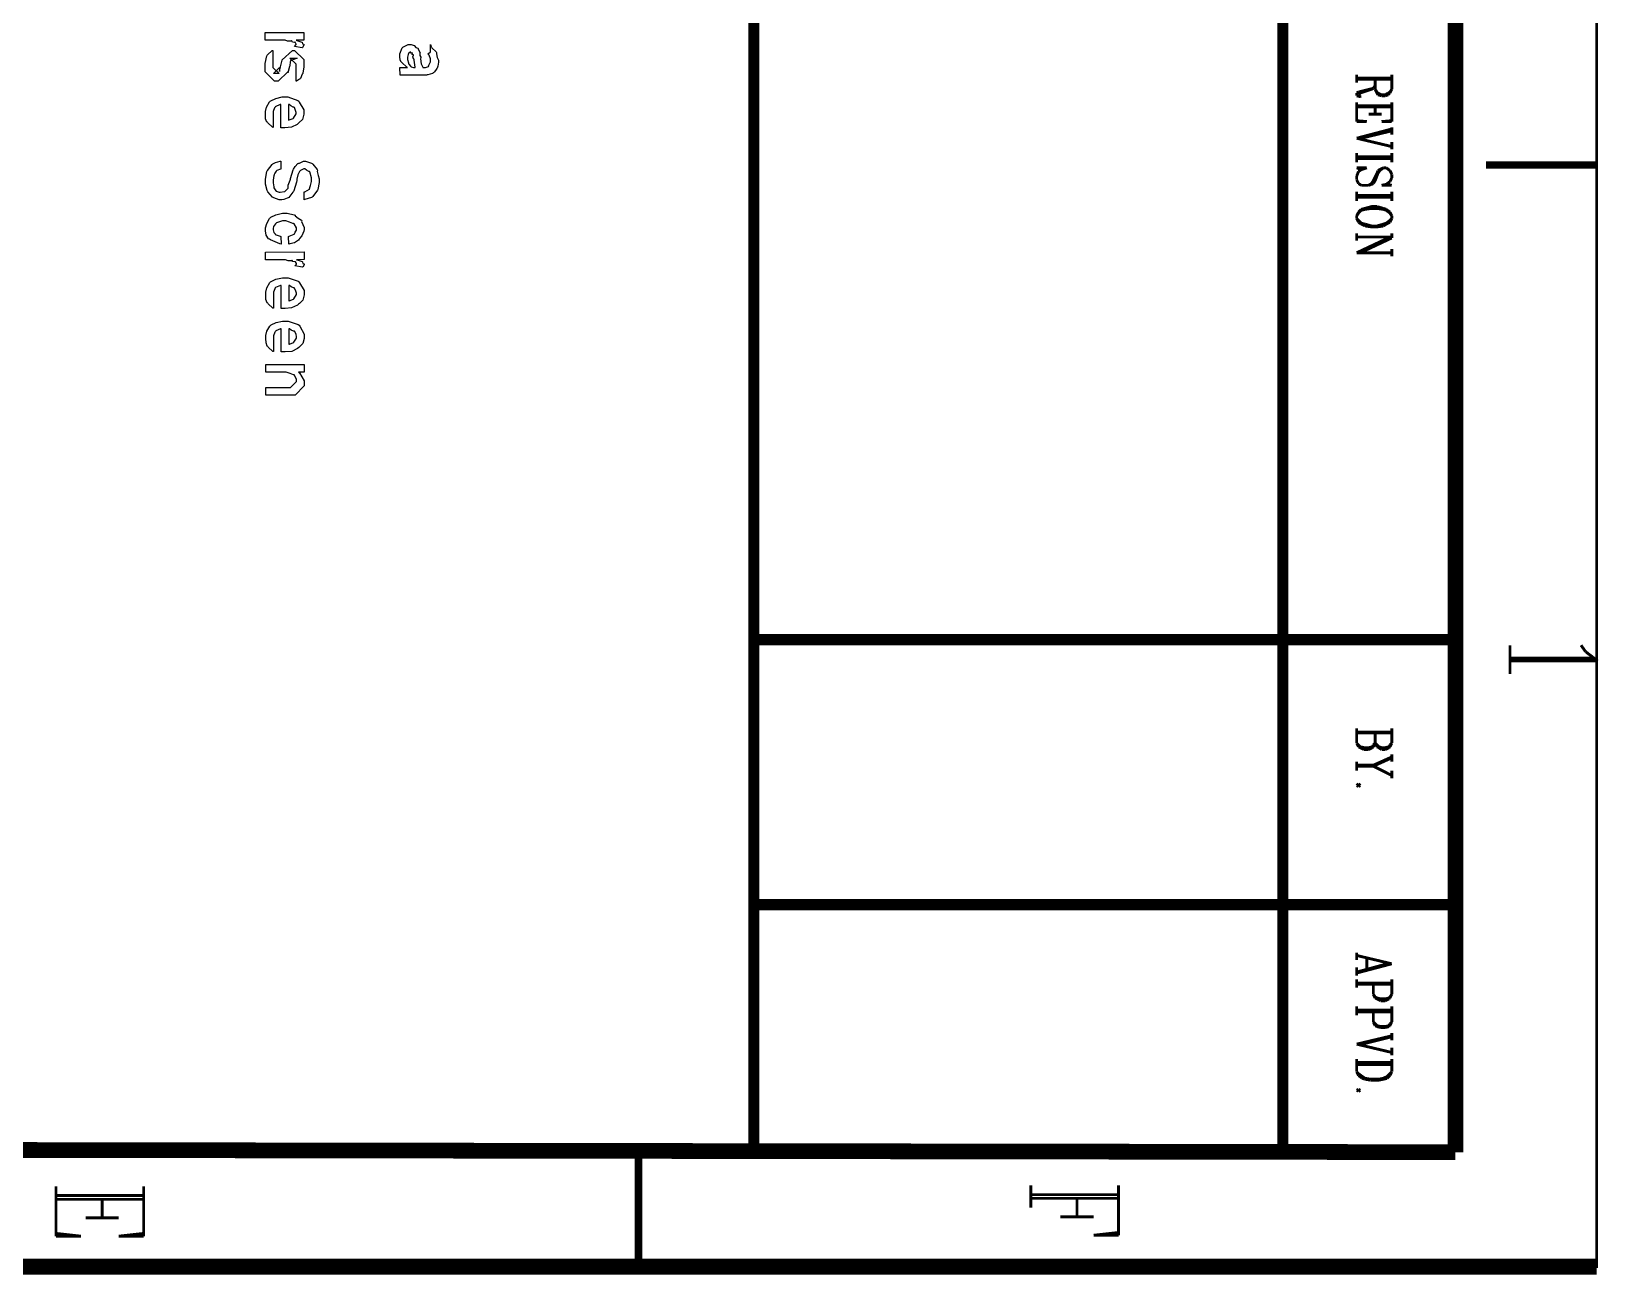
# Model space of a CAD drawing. Extents: x 0.1 to 11.6, y 0.3 to 16.2.
# Drawn here: x 8.744 to 11.584, y 0.296 to 2.539 of the extents above; entities that cross this region are included whole.
import ezdxf

# ---------------------------------------------------------------- set-up
doc = ezdxf.new("R2010")
doc.units = 0
doc.layers.get('0').update_dxf_attribs({"linetype": 'CONTINUOUS'})

msp = doc.modelspace()

# ---------------------------------------------------------------- linework, layer by layer
at = {"color": 0, "const_width": 0.005208}
msp.add_lwpolyline([(0.155003, 16.22), (11.57, 16.22), (11.57, 0.310004), (0.155003, 0.310004), (0.155003, 16.22)], close=True, dxfattribs=at)
at = {"color": 0}
for points, const_width in [([(11.315, 16.02), (11.315, 0.516656)], 0.028333), ([(10.0483, 0.518338), (10.0483, 4.17503)], 0.02), ([(11.0033, 0.516656), (11.0033, 4.17503)], 0.02), ([(11.1367, 2.46164), (11.1367, 2.44667)], 0.005208), ([(11.2, 2.45503), (11.1367, 2.45503)], 0.005208), ([(11.2, 2.45335), (11.1367, 2.45335)], 0.005208), ([(11.17, 2.44168), (11.1667, 2.43668)], 0.005208), ([(11.17, 2.435), (11.17, 2.45335)], 0.005208), ([(11.2, 2.46164), (11.2, 2.435)], 0.005208), ([(11.14, 2.43001), (11.1367, 2.42833)], 0.005208), ([(11.1367, 2.42833), (11.1367, 2.42333)], 0.005208), ([(11.1367, 2.42333), (11.1433, 2.42165)], 0.005208), ([(11.1367, 2.41168), (11.1367, 2.37668)], 0.005208), ([(11.16, 2.435), (11.14, 2.43001)], 0.005208), ([(11.1433, 2.42833), (11.14, 2.42503)], 0.005208), ([(11.14, 2.42503), (11.14, 2.42333)], 0.005208), ([(11.14, 2.42333), (11.1433, 2.42165)], 0.005208), ([(11.1634, 2.435), (11.1433, 2.42833)], 0.005208), ([(11.1433, 2.42165), (11.145, 2.42165)], 0.005208), ([(11.1667, 2.43668), (11.16, 2.435)], 0.005208), ([(11.1667, 2.43668), (11.1634, 2.435)], 0.005208), ([(11.1733, 2.42833), (11.17, 2.435)], 0.005208), ([(11.1733, 2.43001), (11.17, 2.435)], 0.005208), ([(11.175, 2.42833), (11.1733, 2.43001)], 0.005208), ([(11.175, 2.42503), (11.1733, 2.42833)], 0.005208), ([(11.1816, 2.42503), (11.175, 2.42833)], 0.005208), ([(11.1816, 2.42333), (11.175, 2.42503)], 0.005208), ([(11.1883, 2.42503), (11.1816, 2.42503)], 0.005208), ([(11.1883, 2.42333), (11.1816, 2.42333)], 0.005208), ([(11.1934, 2.42833), (11.1883, 2.42503)], 0.005208), ([(11.1934, 2.42503), (11.1883, 2.42333)], 0.005208), ([(11.1967, 2.43001), (11.1934, 2.42833)], 0.005208), ([(11.1967, 2.42833), (11.1934, 2.42503)], 0.005208), ([(11.2, 2.435), (11.1967, 2.42833)], 0.005208), ([(11.2, 2.435), (11.1967, 2.43001)], 0.005208), ([(11.2, 2.41168), (11.2, 2.37668)], 0.005208), ([(11.2, 2.405), (11.1367, 2.405)], 0.005208), ([(11.2, 2.40332), (11.1367, 2.40332)], 0.005208), ([(11.1816, 2.38997), (11.1583, 2.38997)], 0.005208), ([(11.17, 2.40332), (11.17, 2.38997)], 0.005208), ([(11.155, 2.37668), (11.1367, 2.37831)], 0.005208), ([(11.1367, 2.37668), (11.155, 2.37668)], 0.005208), ([(11.2, 2.36333), (11.1367, 2.34668)], 0.005208), ([(11.2, 2.36003), (11.145, 2.34668)], 0.005208), ([(11.1816, 2.37668), (11.2, 2.37831)], 0.005208), ([(11.2, 2.37668), (11.1816, 2.37668)], 0.005208), ([(11.2, 2.36664), (11.2, 2.35335)], 0.005208), ([(11.2, 2.33165), (11.1367, 2.34668)], 0.005208), ([(11.2, 2.34), (11.2, 2.32667)], 0.005208), ([(11.1367, 2.31999), (11.1367, 2.30333)], 0.005208), ([(11.2, 2.31332), (11.1367, 2.31332)], 0.005208), ([(11.2, 2.31), (11.1367, 2.31)], 0.005208), ([(11.2, 2.31999), (11.2, 2.30333)], 0.005208), ([(11.37, 2.29833), (11.57, 2.29833)], 0.013333), ([(11.155, 2.29335), (11.1367, 2.29335)], 0.005208), ([(11.1367, 2.29335), (11.145, 2.28999)], 0.005208), ([(11.1367, 2.27832), (11.14, 2.28668)], 0.005208), ([(11.1367, 2.27165), (11.1367, 2.27832)], 0.005208), ([(11.14, 2.26497), (11.1367, 2.27165)], 0.005208), ([(11.14, 2.28668), (11.145, 2.28999)], 0.005208), ([(11.145, 2.28999), (11.155, 2.29335)], 0.005208), ([(11.1667, 2.27001), (11.1634, 2.26497)], 0.005208), ([(11.1733, 2.28331), (11.1667, 2.27001)], 0.005208), ([(11.17, 2.27001), (11.1667, 2.26497)], 0.005208), ([(11.175, 2.28331), (11.17, 2.27001)], 0.005208), ([(11.175, 2.28836), (11.1733, 2.28331)], 0.005208), ([(11.1783, 2.28999), (11.175, 2.28836)], 0.005208), ([(11.1783, 2.28836), (11.175, 2.28331)], 0.005208), ([(11.185, 2.29335), (11.1783, 2.28999)], 0.005208), ([(11.185, 2.29335), (11.1783, 2.28836)], 0.005208), ([(11.19, 2.29335), (11.185, 2.29335)], 0.005208), ([(11.1967, 2.28836), (11.19, 2.29335)], 0.005208), ([(11.2, 2.28168), (11.1967, 2.28836)], 0.005208), ([(11.1967, 2.26833), (11.2, 2.27501)], 0.005208), ([(11.2, 2.27501), (11.2, 2.28168)], 0.005208), ([(11.1367, 2.25), (11.1367, 2.23335)], 0.005208), ([(11.2, 2.24333), (11.1367, 2.24333)], 0.005208), ([(11.145, 2.26167), (11.14, 2.26497)], 0.005208), ([(11.1583, 2.26167), (11.145, 2.26167)], 0.005208), ([(11.1634, 2.26497), (11.1583, 2.26167)], 0.005208), ([(11.1634, 2.26335), (11.1583, 2.26167)], 0.005208), ([(11.1667, 2.26497), (11.1634, 2.26335)], 0.005208), ([(11.1816, 2.26167), (11.19, 2.26335)], 0.005208), ([(11.2, 2.26167), (11.1816, 2.26167)], 0.005208), ([(11.19, 2.26335), (11.1967, 2.26833)], 0.005208), ([(11.19, 2.26335), (11.2, 2.26167)], 0.005208), ([(11.2, 2.25), (11.2, 2.23335)], 0.005208), ([(11.2, 2.24001), (11.1367, 2.24001)], 0.005208), ([(11.14, 2.21332), (11.1367, 2.20665)], 0.005208), ([(11.145, 2.21832), (11.14, 2.21332)], 0.005208), ([(11.145, 2.21669), (11.14, 2.21164)], 0.005208), ([(11.1517, 2.22), (11.145, 2.21832)], 0.005208), ([(11.1517, 2.21832), (11.145, 2.21669)], 0.005208), ([(11.1634, 2.22331), (11.1517, 2.22)], 0.005208), ([(11.1634, 2.22), (11.1517, 2.21832)], 0.005208), ([(11.1733, 2.22331), (11.1634, 2.22331)], 0.005208), ([(11.1733, 2.22), (11.1634, 2.22)], 0.005208), ([(11.185, 2.22), (11.1733, 2.22331)], 0.005208), ([(11.185, 2.21832), (11.1733, 2.22)], 0.005208), ([(11.19, 2.21832), (11.185, 2.22)], 0.005208), ([(11.19, 2.21669), (11.185, 2.21832)], 0.005208), ([(11.1967, 2.21332), (11.19, 2.21832)], 0.005208), ([(11.1967, 2.21164), (11.19, 2.21669)], 0.005208), ([(11.2, 2.20665), (11.1967, 2.21332)], 0.005208), ([(11.14, 2.21164), (11.1367, 2.20665)], 0.005208), ([(11.1367, 2.20665), (11.1367, 2.20167)], 0.005208), ([(11.1367, 2.20167), (11.14, 2.19499)], 0.005208), ([(11.1367, 2.20167), (11.14, 2.19835)], 0.005208), ([(11.14, 2.19835), (11.145, 2.19331)], 0.005208), ([(11.14, 2.19499), (11.145, 2.19168)], 0.005208), ([(11.145, 2.19331), (11.1517, 2.19168)], 0.005208), ([(11.145, 2.19168), (11.1517, 2.18832)], 0.005208), ([(11.1517, 2.19168), (11.1634, 2.18832)], 0.005208), ([(11.1517, 2.18832), (11.1634, 2.18668)], 0.005208), ([(11.1634, 2.18832), (11.1733, 2.18832)], 0.005208), ([(11.1634, 2.18668), (11.1733, 2.18668)], 0.005208), ([(11.1733, 2.18832), (11.185, 2.19168)], 0.005208), ([(11.1733, 2.18668), (11.185, 2.18832)], 0.005208), ([(11.185, 2.19168), (11.19, 2.19331)], 0.005208), ([(11.185, 2.18832), (11.19, 2.19168)], 0.005208), ([(11.19, 2.19331), (11.1967, 2.19835)], 0.005208), ([(11.19, 2.19168), (11.1967, 2.19499)], 0.005208), ([(11.2, 2.20665), (11.1967, 2.21164)], 0.005208), ([(11.1967, 2.19499), (11.2, 2.20167)], 0.005208), ([(11.1967, 2.19835), (11.2, 2.20167)], 0.005208), ([(11.2, 2.20167), (11.2, 2.20665)], 0.005208), ([(11.1367, 2.17503), (11.1367, 2.16168)], 0.005208), ([(11.2, 2.16835), (11.1367, 2.16835)], 0.005208), ([(11.1934, 2.16667), (11.1367, 2.13997)], 0.005208), ([(11.2, 2.16667), (11.1433, 2.13997)], 0.005208), ([(11.2, 2.17503), (11.2, 2.16667)], 0.005208), ([(11.2, 2.13997), (11.1367, 2.13997)], 0.005208), ([(11.2, 2.14665), (11.2, 2.13336)], 0.005208), ([(11.315, 1.44168), (10.0483, 1.44168)], 0.02), ([(11.4134, 1.43164), (11.4134, 1.37999)], 0.005208), ([(11.5417, 1.43164), (11.55, 1.41997)], 0.005208), ([(11.55, 1.41997), (11.5717, 1.40332)], 0.005208), ([(11.565, 1.40831), (11.4134, 1.40831)], 0.005208), ([(11.5717, 1.40332), (11.4134, 1.40332)], 0.005208), ([(11.1367, 1.25499), (11.1367, 1.28168)], 0.005208), ([(11.2, 1.28168), (11.2, 1.25499)], 0.005208), ([(11.2, 1.27501), (11.1367, 1.27501)], 0.005208), ([(11.2, 1.27333), (11.1367, 1.27333)], 0.005208), ([(11.14, 1.24832), (11.1367, 1.25499)], 0.005208), ([(11.14, 1.25168), (11.1367, 1.25499)], 0.005208), ([(11.1433, 1.24832), (11.14, 1.25168)], 0.005208), ([(11.1433, 1.24669), (11.14, 1.24832)], 0.005208), ([(11.15, 1.24669), (11.1433, 1.24832)], 0.005208), ([(11.165, 1.24832), (11.1583, 1.24669)], 0.005208), ([(11.1667, 1.25168), (11.165, 1.24832)], 0.005208), ([(11.1667, 1.24832), (11.165, 1.24669)], 0.005208), ([(11.17, 1.25499), (11.1667, 1.24832)], 0.005208), ([(11.17, 1.25499), (11.1667, 1.25168)], 0.005208), ([(11.17, 1.27333), (11.17, 1.25499)], 0.005208), ([(11.1733, 1.24832), (11.17, 1.25499)], 0.005208), ([(11.1733, 1.25168), (11.17, 1.25499)], 0.005208), ([(11.1767, 1.24832), (11.1733, 1.25168)], 0.005208), ([(11.1767, 1.24669), (11.1733, 1.24832)], 0.005208), ([(11.1816, 1.24669), (11.1767, 1.24832)], 0.005208), ([(11.195, 1.24832), (11.1883, 1.24669)], 0.005208), ([(11.1967, 1.25168), (11.195, 1.24832)], 0.005208), ([(11.1967, 1.24832), (11.195, 1.24669)], 0.005208), ([(11.2, 1.25499), (11.1967, 1.24832)], 0.005208), ([(11.2, 1.25499), (11.1967, 1.25168)], 0.005208), ([(11.1367, 1.22168), (11.1367, 1.20502)], 0.005208), ([(11.15, 1.24333), (11.1433, 1.24669)], 0.005208), ([(11.1583, 1.24669), (11.15, 1.24669)], 0.005208), ([(11.1583, 1.24333), (11.15, 1.24333)], 0.005208), ([(11.165, 1.24669), (11.1583, 1.24333)], 0.005208), ([(11.2, 1.22998), (11.1667, 1.21501)], 0.005208), ([(11.2, 1.22835), (11.1667, 1.21332)], 0.005208), ([(11.1816, 1.24333), (11.1767, 1.24669)], 0.005208), ([(11.1883, 1.24669), (11.1816, 1.24669)], 0.005208), ([(11.1883, 1.24333), (11.1816, 1.24333)], 0.005208), ([(11.195, 1.24669), (11.1883, 1.24333)], 0.005208), ([(11.2, 1.23497), (11.2, 1.22168)], 0.005208), ([(11.1667, 1.21501), (11.1367, 1.21501)], 0.005208), ([(11.1667, 1.21332), (11.1367, 1.21332)], 0.005208), ([(11.2, 1.19667), (11.1667, 1.21332)], 0.005208), ([(11.2, 1.20502), (11.2, 1.19168)], 0.005208), ([(11.14, 1.18164), (11.1367, 1.17833)], 0.005208), ([(11.1367, 1.17833), (11.14, 1.17665)], 0.005208), ([(11.1433, 1.17833), (11.14, 1.18164)], 0.005208), ([(11.14, 1.17665), (11.1433, 1.17833)], 0.005208), ([(11.315, 0.963325), (10.0483, 0.963325)], 0.02), ([(11.1367, 0.876682), (11.1367, 0.863336)], 0.005208), ([(11.2, 0.856662), (11.1367, 0.87169)], 0.005208), ([(11.2, 0.856662), (11.1367, 0.840007)], 0.005208), ([(11.1917, 0.856662), (11.1367, 0.841689)], 0.005208), ([(11.1367, 0.849989), (11.1367, 0.835015)], 0.005208), ([(11.155, 0.866644), (11.155, 0.846679)], 0.005208), ([(11.1367, 0.828342), (11.1367, 0.813314)], 0.005208), ([(11.2, 0.821669), (11.1367, 0.821669)], 0.005208), ([(11.2, 0.828342), (11.2, 0.80165)], 0.005208), ([(11.2, 0.819988), (11.1367, 0.819988)], 0.005208), ([(11.1667, 0.80165), (11.1667, 0.819988)], 0.005208), ([(11.17, 0.794976), (11.1667, 0.80165)], 0.005208), ([(11.17, 0.796658), (11.1667, 0.80165)], 0.005208), ([(11.1733, 0.794976), (11.17, 0.796658)], 0.005208), ([(11.1733, 0.793349), (11.17, 0.794976)], 0.005208), ([(11.18, 0.793349), (11.1733, 0.794976)], 0.005208), ([(11.18, 0.789985), (11.1733, 0.793349)], 0.005208), ([(11.1883, 0.793349), (11.18, 0.793349)], 0.005208), ([(11.195, 0.794976), (11.1883, 0.793349)], 0.005208), ([(11.195, 0.793349), (11.1883, 0.789985)], 0.005208), ([(11.1967, 0.796658), (11.195, 0.794976)], 0.005208), ([(11.1967, 0.794976), (11.195, 0.793349)], 0.005208), ([(11.2, 0.80165), (11.1967, 0.794976)], 0.005208), ([(11.2, 0.80165), (11.1967, 0.796658)], 0.005208), ([(11.1367, 0.780003), (11.1367, 0.763346)], 0.005208), ([(11.2, 0.773329), (11.1367, 0.773329)], 0.005208), ([(11.2, 0.770019), (11.1367, 0.770019)], 0.005208), ([(11.1667, 0.751682), (11.1667, 0.770019)], 0.005208), ([(11.1883, 0.789985), (11.18, 0.789985)], 0.005208), ([(11.2, 0.780003), (11.2, 0.751682)], 0.005208), ([(11.17, 0.745008), (11.1667, 0.751682)], 0.005208), ([(11.17, 0.748318), (11.1667, 0.751682)], 0.005208), ([(11.1733, 0.745008), (11.17, 0.748318)], 0.005208), ([(11.1733, 0.743326), (11.17, 0.745008)], 0.005208), ([(11.18, 0.743326), (11.1733, 0.745008)], 0.005208), ([(11.18, 0.741644), (11.1733, 0.743326)], 0.005208), ([(11.1883, 0.743326), (11.18, 0.743326)], 0.005208), ([(11.1883, 0.741644), (11.18, 0.741644)], 0.005208), ([(11.195, 0.745008), (11.1883, 0.743326)], 0.005208), ([(11.195, 0.743326), (11.1883, 0.741644)], 0.005208), ([(11.1967, 0.748318), (11.195, 0.745008)], 0.005208), ([(11.1967, 0.745008), (11.195, 0.743326)], 0.005208), ([(11.2, 0.751682), (11.1967, 0.745008)], 0.005208), ([(11.2, 0.751682), (11.1967, 0.748318)], 0.005208), ([(11.2, 0.726671), (11.1367, 0.711643)], 0.005208), ([(11.2, 0.696669), (11.1367, 0.711643)], 0.005208), ([(11.2, 0.724989), (11.1467, 0.711643)], 0.005208), ([(11.2, 0.731662), (11.2, 0.718317)], 0.005208), ([(11.1367, 0.661675), (11.1367, 0.685004)], 0.005208), ([(11.2, 0.705024), (11.2, 0.691678)], 0.005208), ([(11.2, 0.685004), (11.2, 0.661675)], 0.005208), ([(11.2, 0.678331), (11.1367, 0.678331)], 0.005208), ([(11.2, 0.675022), (11.1367, 0.675022)], 0.005208), ([(11.14, 0.655003), (11.1367, 0.661675)], 0.005208), ([(11.14, 0.658311), (11.1367, 0.661675)], 0.005208), ([(11.1467, 0.653321), (11.14, 0.658311)], 0.005208), ([(11.1467, 0.650011), (11.14, 0.655003)], 0.005208), ([(11.1517, 0.650011), (11.1467, 0.653321)], 0.005208), ([(11.1917, 0.653321), (11.185, 0.650011)], 0.005208), ([(11.1967, 0.658311), (11.1917, 0.653321)], 0.005208), ([(11.1967, 0.655003), (11.1917, 0.650011)], 0.005208), ([(11.2, 0.661675), (11.1967, 0.655003)], 0.005208), ([(11.2, 0.661675), (11.1967, 0.658311)], 0.005208), ([(11.14, 0.629992), (11.1367, 0.62831)], 0.005208), ([(11.1367, 0.62831), (11.14, 0.626682)], 0.005208), ([(11.1433, 0.62831), (11.14, 0.629992)], 0.005208), ([(11.14, 0.626682), (11.1433, 0.62831)], 0.005208), ([(11.1517, 0.648329), (11.1467, 0.650011)], 0.005208), ([(11.1617, 0.648329), (11.1517, 0.650011)], 0.005208), ([(11.1617, 0.646647), (11.1517, 0.648329)], 0.005208), ([(11.1767, 0.648329), (11.1617, 0.648329)], 0.005208), ([(11.1767, 0.646647), (11.1617, 0.646647)], 0.005208), ([(11.185, 0.650011), (11.1767, 0.648329)], 0.005208), ([(11.185, 0.648329), (11.1767, 0.646647)], 0.005208), ([(11.1917, 0.650011), (11.185, 0.648329)], 0.005208), ([(11.315, 0.516656), (0.398329, 0.533311)], 0.028333), ([(9.84, 0.509983), (9.84, 0.310004)], 0.013333), ([(8.78836, 0.455024), (8.78836, 0.365018)], 0.005208), ([(8.94667, 0.455024), (8.94667, 0.365018)], 0.005208), ([(10.5483, 0.456651), (10.5483, 0.416667)], 0.005208), ([(10.7067, 0.456651), (10.7067, 0.366644)], 0.005208), ([(8.94667, 0.438314), (8.78836, 0.438314)], 0.005208), ([(8.94667, 0.43164), (8.78836, 0.43164)], 0.005208), ([(8.87169, 0.43164), (8.87169, 0.398329)], 0.005208), ([(10.7067, 0.439996), (10.5483, 0.439996)], 0.005208), ([(10.7067, 0.433322), (10.5483, 0.433322)], 0.005208), ([(10.6317, 0.433322), (10.6317, 0.400011)], 0.005208), ([(8.90169, 0.398329), (8.84169, 0.398329)], 0.005208), ([(10.6617, 0.400011), (10.6017, 0.400011)], 0.005208), ([(8.83333, 0.365018), (8.78836, 0.370008)], 0.005208), ([(8.90169, 0.365018), (8.94667, 0.370008)], 0.005208), ([(10.6617, 0.366644), (10.7067, 0.37169)], 0.005208), ([(10.7067, 0.366644), (10.6617, 0.366644)], 0.005208), ([(8.78836, 0.365018), (8.83333, 0.365018)], 0.005208), ([(8.94667, 0.365018), (8.90169, 0.365018)], 0.005208), ([(11.57, 0.310004), (0.155003, 0.310004)], 0.028333)]:
    msp.add_lwpolyline(points, dxfattribs=dict(at, const_width=const_width))
for points in [[(9.16618, 2.53743), (9.23563, 2.53765), (9.23563, 2.52376), (9.22174, 2.52354), (9.22314, 2.52322), (9.23238, 2.52018), (9.23281, 2.51986), (9.23253, 2.51932), (9.23351, 2.51682), (9.23563, 2.51633), (9.23563, 2.51617), (9.23563, 2.5146), (9.23324, 2.51042), (9.23281, 2.50987), (9.21912, 2.51247), (9.21912, 2.51247), (9.22174, 2.51557), (9.22174, 2.5166), (9.22174, 2.5166), (9.21989, 2.51986), (9.21957, 2.52007), (9.21869, 2.51969), (9.21544, 2.52018), (9.21403, 2.52235), (9.21349, 2.52246), (9.21213, 2.52165), (9.20654, 2.52171), (9.20199, 2.52354), (9.20047, 2.52354), (9.16618, 2.52354), (9.16618, 2.53743)], [(9.18012, 2.5051), (9.18012, 2.49121), (9.18012, 2.49013), (9.18012, 2.48768), (9.18012, 2.48687), (9.18012, 2.48426), (9.18012, 2.4784), (9.18012, 2.47646), (9.18012, 2.4745), (9.19119, 2.46343), (9.18707, 2.46343), (9.18099, 2.46343), (9.19206, 2.4745), (9.19206, 2.4669), (9.19358, 2.47581), (9.19683, 2.48774), (9.19683, 2.48839), (9.2155, 2.5051), (9.21897, 2.5051), (9.23568, 2.48861), (9.23568, 2.47862), (9.23568, 2.47487), (9.23421, 2.46474), (9.23394, 2.46365), (9.23264, 2.46257), (9.22988, 2.45443), (9.22939, 2.45389), (9.22825, 2.45301), (9.22254, 2.44976), (9.22179, 2.44954), (9.22179, 2.46343), (9.22179, 2.46446), (9.22179, 2.46679), (9.22179, 2.46756), (9.22179, 2.47), (9.22179, 2.47553), (9.22179, 2.47732), (9.22179, 2.48014), (9.21072, 2.49121), (9.21636, 2.49121), (9.22374, 2.49121), (9.21268, 2.48708), (9.21268, 2.48861), (9.21181, 2.48578), (9.21143, 2.48481), (9.21029, 2.47754), (9.21007, 2.47624), (9.20682, 2.46474), (9.20682, 2.46625), (9.18924, 2.44954), (9.18837, 2.44954), (9.18294, 2.44954), (9.16624, 2.46625), (9.16624, 2.47646), (9.16624, 2.48144), (9.16911, 2.49528), (9.16971, 2.49642), (9.16997, 2.49713), (9.17893, 2.50478), (9.18012, 2.5051)], [(9.42313, 2.47418), (9.42182, 2.47493), (9.41282, 2.48307), (9.41228, 2.48394), (9.41151, 2.484), (9.40961, 2.48817), (9.40924, 2.49349), (9.40924, 2.49522), (9.40924, 2.49908), (9.41336, 2.50976), (9.41422, 2.51064), (9.41465, 2.51079), (9.42426, 2.51585), (9.42746, 2.51585), (9.42958, 2.51585), (9.43528, 2.51421), (9.43593, 2.51389), (9.43571, 2.51318), (9.43776, 2.51014), (9.44163, 2.50922), (9.442, 2.50868), (9.44194, 2.5076), (9.44547, 2.502), (9.44569, 2.50131), (9.44521, 2.50011), (9.44526, 2.49588), (9.44704, 2.49317), (9.44721, 2.49219), (9.44661, 2.48985), (9.4476, 2.48113), (9.45051, 2.47515), (9.4509, 2.47418), (9.4515, 2.47418), (9.45281, 2.47418), (9.45329, 2.47418), (9.45535, 2.47418), (9.4611, 2.47635), (9.46153, 2.47678), (9.46115, 2.47721), (9.46479, 2.48486), (9.46479, 2.48742), (9.46479, 2.4899), (9.46224, 2.49685), (9.46175, 2.49739), (9.46126, 2.49735), (9.45958, 2.49892), (9.46376, 2.50174), (9.46479, 2.50196), (9.46479, 2.51585), (9.46474, 2.51585), (9.4655, 2.51156), (9.46631, 2.51107), (9.46718, 2.50976), (9.47487, 2.50239), (9.47542, 2.50131), (9.4751, 2.49924), (9.4765, 2.49262), (9.47868, 2.48774), (9.47868, 2.48611), (9.47868, 2.48383), (9.47803, 2.477), (9.47651, 2.47331), (9.47607, 2.47244), (9.47493, 2.47092), (9.47157, 2.46625), (9.46978, 2.46479), (9.46912, 2.46442), (9.46804, 2.46365), (9.45975, 2.4611), (9.45871, 2.46094), (9.4574, 2.46078), (9.45139, 2.46029), (9.44937, 2.46029), (9.43831, 2.46029), (9.43392, 2.46029), (9.42399, 2.46029), (9.42074, 2.46029), (9.41792, 2.46029), (9.41157, 2.46029), (9.40944, 2.46029), (9.40924, 2.47418), (9.41271, 2.47418), (9.42051, 2.47418), (9.42313, 2.47418)], [(9.43701, 2.47418), (9.43679, 2.47504), (9.43494, 2.48753), (9.43483, 2.48915), (9.43392, 2.48985), (9.43272, 2.49388), (9.43365, 2.49681), (9.43354, 2.49718), (9.43315, 2.49707), (9.43142, 2.49804), (9.43181, 2.50043), (9.43158, 2.50065), (9.43115, 2.50032), (9.42914, 2.50011), (9.42882, 2.50196), (9.42876, 2.50196), (9.42774, 2.50196), (9.42492, 2.49978), (9.42464, 2.49935), (9.42426, 2.49794), (9.42313, 2.49283), (9.42313, 2.4911), (9.42313, 2.48876), (9.42475, 2.48247), (9.42507, 2.48176), (9.42524, 2.48047), (9.42919, 2.47601), (9.42964, 2.47569), (9.42964, 2.47569), (9.43371, 2.47418), (9.43506, 2.47418), (9.43701, 2.47418)], [(9.18029, 2.37956), (9.1805, 2.3661), (9.17936, 2.36649), (9.17074, 2.37429), (9.17008, 2.37543), (9.16917, 2.37576), (9.16683, 2.38189), (9.1664, 2.38992), (9.16639, 2.39258), (9.1664, 2.39518), (9.16857, 2.40289), (9.17378, 2.41232), (9.17529, 2.41363), (9.17606, 2.41439), (9.185, 2.41857), (9.19656, 2.42122), (9.20047, 2.42122), (9.20697, 2.42122), (9.22499, 2.41493), (9.22651, 2.41363), (9.22765, 2.41183), (9.23585, 2.39789), (9.23585, 2.39322), (9.23583, 2.39008), (9.23329, 2.38064), (9.22749, 2.37478), (9.22586, 2.37349), (9.22385, 2.37153), (9.21328, 2.36664), (9.20156, 2.36567), (9.19765, 2.36567), (9.19683, 2.36567), (9.19499, 2.36567), (9.19439, 2.36567), (9.19418, 2.40733), (9.19303, 2.40728), (9.18435, 2.40349), (9.18376, 2.40278), (9.18289, 2.40132), (9.18029, 2.39481), (9.18028, 2.39258), (9.18028, 2.39063), (9.18028, 2.38624), (9.18029, 2.38476), (9.18029, 2.38346), (9.18029, 2.38053), (9.18029, 2.37956)], [(9.20806, 2.40733), (9.20806, 2.37956), (9.20904, 2.37967), (9.21664, 2.38238), (9.21718, 2.38282), (9.21718, 2.38319), (9.22194, 2.39074), (9.22196, 2.39324), (9.22196, 2.39324), (9.22097, 2.39692), (9.21869, 2.40235), (9.21804, 2.403), (9.21669, 2.40289), (9.2124, 2.40489), (9.2091, 2.40728), (9.20806, 2.40733)], [(9.19433, 2.30501), (9.19433, 2.29112), (9.19358, 2.29101), (9.18722, 2.28851), (9.18674, 2.28808), (9.18588, 2.287), (9.18338, 2.28353), (9.1824, 2.28108), (9.18218, 2.28028), (9.18175, 2.27918), (9.18044, 2.27121), (9.18044, 2.26856), (9.18044, 2.266), (9.18153, 2.25911), (9.18175, 2.25836), (9.18186, 2.25689), (9.18522, 2.252), (9.18565, 2.25163), (9.1856, 2.25125), (9.19114, 2.24946), (9.19303, 2.24946), (9.19303, 2.24946), (9.20107, 2.25037), (9.20171, 2.25054), (9.20171, 2.25065), (9.20725, 2.25635), (9.20757, 2.25726), (9.20757, 2.25726), (9.20757, 2.26199), (9.21121, 2.27089), (9.21169, 2.27289), (9.21186, 2.27414), (9.21685, 2.28976), (9.21733, 2.29069), (9.21733, 2.29069), (9.22006, 2.29536), (9.22515, 2.30094), (9.22601, 2.30154), (9.22657, 2.30132), (9.23492, 2.30522), (9.23774, 2.30522), (9.23876, 2.30522), (9.24994, 2.30181), (9.25097, 2.3011), (9.2519, 2.29958), (9.25999, 2.29047), (9.26053, 2.28917), (9.26015, 2.28689), (9.26161, 2.2794), (9.26378, 2.27354), (9.26378, 2.2716), (9.26378, 2.26693), (9.26107, 2.25428), (9.26053, 2.25293), (9.25906, 2.25131), (9.2551, 2.24544), (9.25185, 2.24132), (9.25076, 2.24056), (9.24963, 2.23942), (9.23757, 2.23583), (9.23622, 2.23578), (9.23622, 2.24967), (9.23736, 2.24983), (9.24588, 2.25487), (9.24642, 2.25575), (9.2461, 2.25612), (9.24767, 2.26144), (9.24989, 2.26876), (9.24989, 2.27115), (9.24989, 2.27501), (9.24664, 2.28575), (9.24599, 2.28657), (9.24462, 2.28662), (9.24056, 2.289), (9.23779, 2.29133), (9.23687, 2.29133), (9.236, 2.29133), (9.22954, 2.28846), (9.22906, 2.28786), (9.22797, 2.2864), (9.2251, 2.28043), (9.22347, 2.27268), (9.22299, 2.27029), (9.22239, 2.26736), (9.21778, 2.25163), (9.21733, 2.25075), (9.21593, 2.24935), (9.20876, 2.2399), (9.20779, 2.23926), (9.20583, 2.23844), (9.19993, 2.23606), (9.19586, 2.23557), (9.19456, 2.23557), (9.19108, 2.23557), (9.18175, 2.23904), (9.18067, 2.23969), (9.17953, 2.24001), (9.1709, 2.24994), (9.17025, 2.25119), (9.16932, 2.25228), (9.16656, 2.264), (9.16656, 2.2679), (9.16656, 2.27283), (9.16928, 2.28635), (9.16982, 2.28765), (9.17008, 2.28814), (9.1785, 2.29947), (9.17958, 2.30024), (9.17958, 2.30024), (9.18485, 2.30263), (9.19293, 2.30501), (9.19433, 2.30501)], [(9.1945, 2.16954), (9.19472, 2.15565), (9.19249, 2.15599), (9.17535, 2.16336), (9.1741, 2.16456), (9.17225, 2.16504), (9.16764, 2.17144), (9.16672, 2.17947), (9.16672, 2.18213), (9.16672, 2.18474), (9.16889, 2.19254), (9.1741, 2.2021), (9.17561, 2.2034), (9.17632, 2.20421), (9.18533, 2.20856), (9.19721, 2.21121), (9.20122, 2.21121), (9.20589, 2.21121), (9.21853, 2.20833), (9.21989, 2.20774), (9.22026, 2.20633), (9.22558, 2.20215), (9.23139, 2.19851), (9.23204, 2.19732), (9.23188, 2.19613), (9.23617, 2.1855), (9.23617, 2.18192), (9.23557, 2.17914), (9.23215, 2.17074), (9.22814, 2.16569), (9.22726, 2.16456), (9.22592, 2.16265), (9.21924, 2.15776), (9.21078, 2.15599), (9.20861, 2.15565), (9.20839, 2.16954), (9.20953, 2.16976), (9.21821, 2.17356), (9.21881, 2.1741), (9.21869, 2.17415), (9.22006, 2.17714), (9.22228, 2.18072), (9.22228, 2.18192), (9.22228, 2.18468), (9.2181, 2.19228), (9.21728, 2.19299), (9.21571, 2.19293), (9.20969, 2.1951), (9.2035, 2.19732), (9.20144, 2.19732), (9.19749, 2.19732), (9.18642, 2.19407), (9.1856, 2.19342), (9.1844, 2.192), (9.18121, 2.18744), (9.18061, 2.18397), (9.18061, 2.18278), (9.18061, 2.18121), (9.18143, 2.17638), (9.18332, 2.17469), (9.18386, 2.1741), (9.18414, 2.17312), (9.19331, 2.16971), (9.1945, 2.16954)], [(9.16689, 2.14122), (9.23633, 2.14144), (9.23633, 2.12756), (9.22244, 2.12733), (9.22385, 2.12701), (9.23307, 2.12397), (9.23351, 2.12364), (9.23324, 2.1231), (9.23421, 2.12061), (9.23633, 2.12011), (9.23633, 2.11996), (9.23633, 2.11837), (9.23394, 2.11421), (9.23351, 2.11367), (9.21983, 2.11626), (9.21983, 2.11626), (9.22244, 2.11936), (9.22244, 2.12039), (9.22244, 2.12039), (9.2206, 2.12364), (9.22026, 2.12386), (9.2194, 2.12349), (9.21615, 2.12397), (9.21474, 2.12614), (9.21419, 2.12625), (9.21283, 2.12543), (9.20725, 2.12549), (9.20269, 2.12733), (9.20117, 2.12733), (9.16689, 2.12733), (9.16689, 2.14122)], [(9.18083, 2.05333), (9.18104, 2.03988), (9.1799, 2.04025), (9.17128, 2.04807), (9.17062, 2.04921), (9.16971, 2.04954), (9.16738, 2.05567), (9.16694, 2.06369), (9.16694, 2.06635), (9.16694, 2.06896), (9.16911, 2.07667), (9.17432, 2.0861), (9.17583, 2.0874), (9.1766, 2.08817), (9.18554, 2.09233), (9.1971, 2.095), (9.20101, 2.095), (9.20751, 2.095), (9.22553, 2.08871), (9.22706, 2.0874), (9.22819, 2.08561), (9.23639, 2.07167), (9.23639, 2.067), (9.23639, 2.06386), (9.23383, 2.05442), (9.22803, 2.04856), (9.2264, 2.04725), (9.22439, 2.04531), (9.21382, 2.04042), (9.2021, 2.03944), (9.19819, 2.03944), (9.19738, 2.03944), (9.19553, 2.03944), (9.19493, 2.03944), (9.19472, 2.08111), (9.19358, 2.08106), (9.1849, 2.07726), (9.18431, 2.07656), (9.18343, 2.07508), (9.18083, 2.06858), (9.18083, 2.06635), (9.18083, 2.0644), (9.18083, 2.06), (9.18083, 2.05854), (9.18083, 2.05724), (9.18083, 2.05431), (9.18083, 2.05333)], [(9.20861, 2.08111), (9.20861, 2.05333), (9.20958, 2.05344), (9.21718, 2.05615), (9.21772, 2.05658), (9.21772, 2.05697), (9.2225, 2.0645), (9.2225, 2.067), (9.2225, 2.067), (9.22151, 2.07069), (9.21924, 2.07613), (9.21858, 2.07676), (9.21724, 2.07667), (9.21294, 2.07867), (9.20964, 2.08106), (9.20861, 2.08111)], [(9.18099, 1.97493), (9.18121, 1.96147), (9.18007, 1.96186), (9.17144, 1.96967), (9.17079, 1.97082), (9.16988, 1.97114), (9.16754, 1.97726), (9.1671, 1.98529), (9.1671, 1.98796), (9.1671, 1.99056), (9.16928, 1.99826), (9.17449, 2.00771), (9.176, 2.009), (9.17676, 2.00976), (9.18571, 2.01394), (9.19726, 2.0166), (9.20117, 2.0166), (9.20768, 2.0166), (9.22569, 2.01031), (9.22721, 2.009), (9.22835, 2.00721), (9.23654, 1.99328), (9.23654, 1.98861), (9.23654, 1.98546), (9.234, 1.97601), (9.22819, 1.97015), (9.22657, 1.96886), (9.22456, 1.9669), (9.21397, 1.96203), (9.20226, 1.96104), (9.19835, 1.96104), (9.19754, 1.96104), (9.19569, 1.96104), (9.1951, 1.96104), (9.19488, 2.00271), (9.19374, 2.00265), (9.18506, 1.99886), (9.18446, 1.99815), (9.1836, 1.99669), (9.18099, 1.99018), (9.18099, 1.98796), (9.18099, 1.986), (9.18099, 1.98161), (9.18099, 1.98014), (9.18099, 1.97885), (9.18099, 1.97592), (9.18099, 1.97493)], [(9.20876, 2.00271), (9.20876, 1.97493), (9.20975, 1.97504), (9.21733, 1.97775), (9.21789, 1.97819), (9.21789, 1.97857), (9.22265, 1.98611), (9.22265, 1.98861), (9.22265, 1.98861), (9.22168, 1.99229), (9.2194, 1.99772), (9.21875, 1.99837), (9.21739, 1.99826), (9.21311, 2.00028), (9.20981, 2.00265), (9.20876, 2.00271)], [(9.16721, 1.93821), (9.23665, 1.93842), (9.23665, 1.92453), (9.22646, 1.92432), (9.22781, 1.92324), (9.23665, 1.90907), (9.23665, 1.90435), (9.23665, 1.89957), (9.22017, 1.88265), (9.2091, 1.88265), (9.16743, 1.88265), (9.16721, 1.89654), (9.20583, 1.89654), (9.21169, 1.89654), (9.22276, 1.9076), (9.22276, 1.90869), (9.22276, 1.91146), (9.21912, 1.919), (9.21843, 1.91976), (9.2169, 1.91975), (9.21089, 1.92203), (9.20415, 1.92432), (9.20193, 1.92432), (9.16721, 1.92432), (9.16721, 1.93821)]]:
    msp.add_lwpolyline(points, close=True, dxfattribs=at)

doc.saveas('drawing.dxf')
